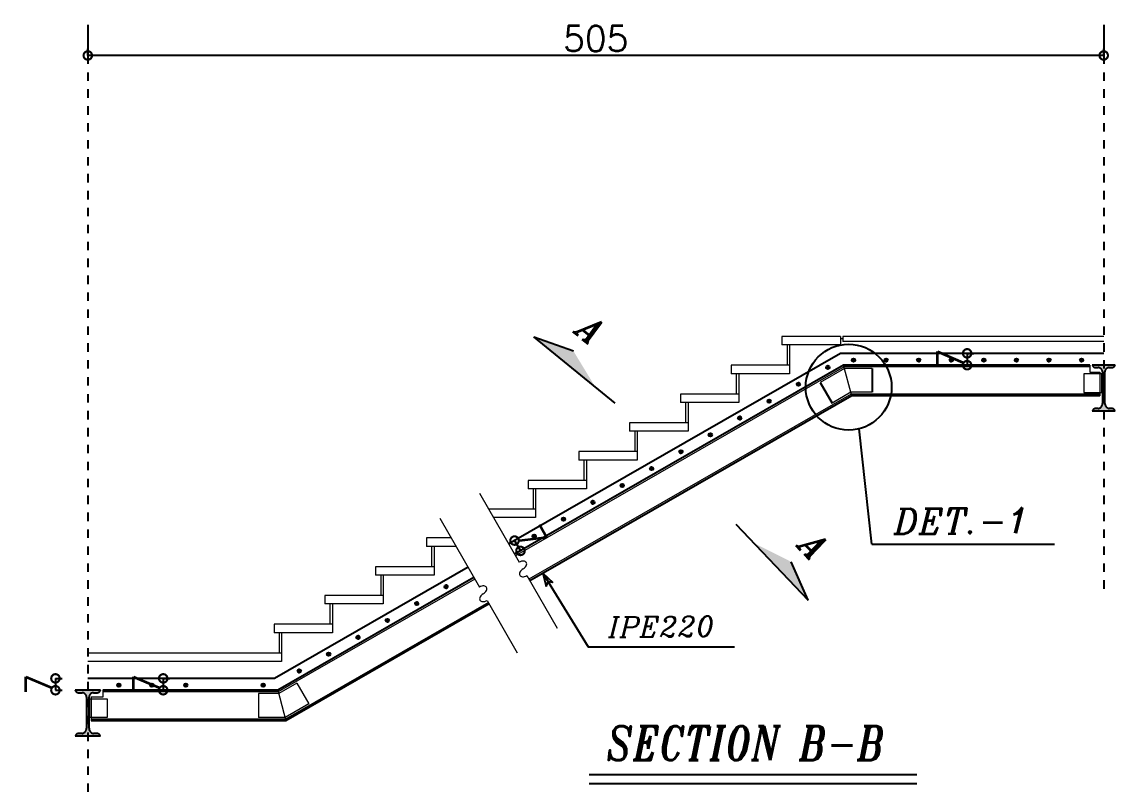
# Model space of a CAD drawing. Header units: inches. Extents: x 1387 to 2676, y -3005 to -2136.
# Drawn here: x 2550.53 to 2563.44, y -2973.37 to -2964.33 of the extents above; entities that cross this region are included whole.
import ezdxf

# ---------------------------------------------------------------- set-up
doc = ezdxf.new("R2010")
doc.units = ezdxf.units.IN
doc.header["$MEASUREMENT"] = 0
for name, pattern in [('CENTER', [2, 1.25, -0.25, 0.25, -0.25]), ('HIDDEN', [0.375, 0.25, -0.125]), ('HIDDEN2', [0.1875, 0.125, -0.0625])]:
    doc.linetypes.add(name, pattern=pattern)
doc.layers.add('2', color=2, linetype='Continuous', lineweight=9)
for name, color, linetype in [('3G', 3, 'Continuous'), ('3STAIR', 3, 'Continuous'), ('4C', 4, 'Continuous'), ('7', 7, 'Continuous'), ('ax-text', 2, 'Continuous'), ('AXE', 1, 'CENTER'), ('Dim-Axe', 1, 'Continuous'), ('REFER', 3, 'HIDDEN'), ('STAIR', 145, 'Continuous')]:
    doc.layers.add(name, color=color, linetype=linetype)
doc.styles.add('ITALICC', font='ITALICC.shx')
doc.styles.add('ITALICT', font='italict')
doc.styles.add('ROMANC', font='TXT.shx')
doc.dimstyles.new('D-AX', dxfattribs={"dimtxt": 0.3, "dimasz": 0.2, "dimexe": 0.08, "dimexo": 0, "dimgap": 0.05, "dimtad": 1, "dimdec": 0, "dimlfac": 100, "dimzin": 0, "dimdsep": 46, "dimtxsty": 'ROMANC', "dimblk": 'DOTSMALL', "dimcen": 0.09, "dimclrd": 1, "dimclre": 1, "dimclrt": 2, "dimadec": 0, "dimazin": 0, "dimtfac": 1, "dimtdec": 0, "dimtofl": 0, "dimtmove": 0, "dimatfit": 3, "dimldrblk": 'DOTSMALL', "dimfxl": 0.08, "dimtolj": 1, "dimtzin": 0, "dimarcsym": 0})

# ---------------------------------------------------------------- blocks, each defined once
blk = doc.blocks.new('_DOTSMALL')
at = {"color": 0, "linetype": 'ByBlock', "const_width": 0.5}
blk.add_lwpolyline([(-0.0625, 0, 1), (0.0625, 0, 1)], format="xyb", close=True, dxfattribs=at)
blk = doc.blocks.new('*D446')
at = {"layer": 'Defpoints', "color": 0, "transparency": 16777216}
for p in [(2551.305, -2964.73), (2551.305, -2964.73), (2563.305, -2964.73)]:
    blk.add_point(p, dxfattribs=at)
at = {"layer": 'Dim-Axe', "color": 1, "lineweight": -2, "transparency": 16777216}
for p, q in [((2551.305, -2964.73), (2551.305, -2964.65)), ((2563.305, -2964.73), (2563.305, -2964.65)), ((2563.305, -2964.73), (2551.305, -2964.73))]:
    blk.add_line(p, q, dxfattribs=at)
at = {"layer": 'Dim-Axe', "color": 1, "lineweight": -2, "transparency": 16777216, "xscale": 0.2, "yscale": 0.2, "zscale": 0.2, "rotation": 180}
blk.add_blockref('_DOTSMALL', (2551.305, -2964.73), dxfattribs=at)
at = {"layer": 'Dim-Axe', "color": 1, "lineweight": -2, "transparency": 16777216, "xscale": 0.2, "yscale": 0.2, "zscale": 0.2}
blk.add_blockref('_DOTSMALL', (2563.305, -2964.73), dxfattribs=at)
at = {"layer": 'Dim-Axe', "color": 2, "transparency": 16777216, "insert": (2557.305, -2964.53), "char_height": 0.3, "width": 0.86604, "attachment_point": 5, "style": 'ROMANC'}
blk.add_mtext('\\A1;505', dxfattribs=at)
blk = doc.blocks.new('*D455')
at = {"layer": 'Defpoints', "color": 0, "transparency": 16777216}
for p in [(2552.196, -2972.089), (2552.196, -2972.229), (2552.196, -2972.229)]:
    blk.add_point(p, dxfattribs=at)
at = {"layer": 'Dim-Axe', "color": 1, "lineweight": -2, "transparency": 16777216}
for p, q in [((2552.196, -2972.089), (2552.276, -2972.089)), ((2552.196, -2972.089), (2552.196, -2972.229)), ((2552.196, -2972.229), (2552.276, -2972.229))]:
    blk.add_line(p, q, dxfattribs=at)
at = {"layer": 'Dim-Axe', "color": 1, "lineweight": -2, "transparency": 16777216, "xscale": 0.2, "yscale": 0.2, "zscale": 0.2}
for p, rotation in [((2552.196, -2972.089), 90), ((2552.196, -2972.229), 270)]:
    blk.add_blockref('_DOTSMALL', p, dxfattribs=dict(at, rotation=rotation))
at = {"layer": 'Dim-Axe', "color": 2, "transparency": 16777216, "insert": (2551.996, -2972.159), "char_height": 0.3, "attachment_point": 5, "rotation": 90, "style": 'ROMANC'}
blk.add_mtext('\\A1;7', dxfattribs=at)
blk = doc.blocks.new('*D456')
at = {"layer": 'Defpoints', "color": 0, "transparency": 16777216}
for p in [(2561.692, -2968.249), (2561.692, -2968.389), (2561.692, -2968.389)]:
    blk.add_point(p, dxfattribs=at)
at = {"layer": 'Dim-Axe', "color": 1, "lineweight": -2, "transparency": 16777216}
for p, q in [((2561.692, -2968.249), (2561.772, -2968.249)), ((2561.692, -2968.249), (2561.692, -2968.389)), ((2561.692, -2968.389), (2561.772, -2968.389))]:
    blk.add_line(p, q, dxfattribs=at)
at = {"layer": 'Dim-Axe', "color": 1, "lineweight": -2, "transparency": 16777216, "xscale": 0.2, "yscale": 0.2, "zscale": 0.2}
for p, rotation in [((2561.692, -2968.249), 90), ((2561.692, -2968.389), 270)]:
    blk.add_blockref('_DOTSMALL', p, dxfattribs=dict(at, rotation=rotation))
at = {"layer": 'Dim-Axe', "color": 2, "transparency": 16777216, "insert": (2561.492, -2968.319), "char_height": 0.3, "attachment_point": 5, "rotation": 90, "style": 'ROMANC'}
blk.add_mtext('\\A1;7', dxfattribs=at)
blk = doc.blocks.new('*D457')
at = {"layer": 'Defpoints', "color": 0, "transparency": 16777216}
for p in [(2556.346, -2970.461), (2556.416, -2970.583), (2556.416, -2970.583)]:
    blk.add_point(p, dxfattribs=at)
at = {"layer": 'Dim-Axe', "color": 1, "lineweight": -2, "transparency": 16777216}
for p, q in [((2556.346, -2970.461), (2556.277, -2970.501)), ((2556.346, -2970.461), (2556.416, -2970.583)), ((2556.416, -2970.583), (2556.346, -2970.622))]:
    blk.add_line(p, q, dxfattribs=at)
at = {"layer": 'Dim-Axe', "color": 1, "lineweight": -2, "transparency": 16777216, "xscale": 0.2, "yscale": 0.2, "zscale": 0.2}
for p, rotation in [((2556.346, -2970.461), 119.8825949930174), ((2556.416, -2970.583), 299.8825949930174)]:
    blk.add_blockref('_DOTSMALL', p, dxfattribs=dict(at, rotation=rotation))
at = {"layer": 'Dim-Axe', "color": 2, "transparency": 16777216, "insert": (2556.554, -2970.422), "char_height": 0.3, "attachment_point": 5, "rotation": 299.8826, "style": 'ROMANC'}
blk.add_mtext('\\A1;7', dxfattribs=at)
blk = doc.blocks.new('*D449')
at = {"layer": 'Defpoints', "color": 0, "transparency": 16777216}
for p in [(2550.923, -2972.089), (2550.923, -2972.229), (2550.923, -2972.229)]:
    blk.add_point(p, dxfattribs=at)
at = {"layer": 'Dim-Axe', "color": 1, "lineweight": -2, "transparency": 16777216}
for p, q in [((2550.923, -2972.089), (2551.003, -2972.089)), ((2550.923, -2972.089), (2550.923, -2972.229)), ((2550.923, -2972.229), (2551.003, -2972.229))]:
    blk.add_line(p, q, dxfattribs=at)
at = {"layer": 'Dim-Axe', "color": 1, "lineweight": -2, "transparency": 16777216, "xscale": 0.2, "yscale": 0.2, "zscale": 0.2}
for p, rotation in [((2550.923, -2972.089), 90), ((2550.923, -2972.229), 270)]:
    blk.add_blockref('_DOTSMALL', p, dxfattribs=dict(at, rotation=rotation))
at = {"layer": 'Dim-Axe', "color": 2, "transparency": 16777216, "insert": (2550.723, -2972.159), "char_height": 0.3, "attachment_point": 5, "rotation": 90, "style": 'ROMANC'}
blk.add_mtext('\\A1;7', dxfattribs=at)

msp = doc.modelspace()

# ---------------------------------------------------------------- hatches: boundary and pattern name
at = {"layer": '7'}
for points in [[(2560.370167, -2968.328446, -1), (2560.329432, -2968.328446, -1)], [(2560.755005, -2968.328446, -1), (2560.71427, -2968.328446, -1)], [(2561.139844, -2968.328446, -1), (2561.099109, -2968.328446, -1)], [(2561.524682, -2968.328446, -1), (2561.483947, -2968.328446, -1)], [(2561.909521, -2968.328446, -1), (2561.868786, -2968.328446, -1)], [(2562.294359, -2968.328446, -1), (2562.253625, -2968.328446, -1)], [(2562.679198, -2968.328446, -1), (2562.638463, -2968.328446, -1)], [(2563.064037, -2968.328446, -1), (2563.023302, -2968.328446, -1)], [(2560.066274, -2968.414831, -1), (2560.025539, -2968.414831, -1)], [(2559.719455, -2968.614121, -1), (2559.67872, -2968.614121, -1)], [(2559.372636, -2968.813411, -1), (2559.331901, -2968.813411, -1)], [(2559.025816, -2969.012701, -1), (2558.985081, -2969.012701, -1)], [(2558.678997, -2969.21199, -1), (2558.638262, -2969.21199, -1)], [(2558.332178, -2969.41128, -1), (2558.291443, -2969.41128, -1)], [(2557.985359, -2969.61057, -1), (2557.944624, -2969.61057, -1)], [(2557.638539, -2969.80986, -1), (2557.597804, -2969.80986, -1)], [(2557.29172, -2970.009149, -1), (2557.250985, -2970.009149, -1)], [(2556.944901, -2970.208439, -1), (2556.904166, -2970.208439, -1)], [(2556.598082, -2970.407729, -1), (2556.557347, -2970.407729, -1)], [(2555.557624, -2971.005598, -1), (2555.516889, -2971.005598, -1)], [(2555.210804, -2971.204888, -1), (2555.17007, -2971.204888, -1)], [(2554.863985, -2971.404178, -1), (2554.82325, -2971.404178, -1)], [(2554.517166, -2971.603467, -1), (2554.476431, -2971.603467, -1)], [(2554.170347, -2971.802757, -1), (2554.129612, -2971.802757, -1)], [(2553.823527, -2972.002047, -1), (2553.782793, -2972.002047, -1)], [(2551.692637, -2972.168446, -1), (2551.651902, -2972.168446, -1)], [(2552.081675, -2972.168446, -1), (2552.040941, -2972.168446, -1)], [(2552.482452, -2972.168446, -1), (2552.441717, -2972.168446, -1)], [(2553.396458, -2972.168446, -1), (2553.355723, -2972.168446, -1)]]:
    msp.add_hatch(color=256, dxfattribs=at).paths.add_polyline_path(points)
at = {"layer": 'REFER', "linetype": 'HIDDEN2', "ltscale": 80}
h = msp.add_hatch(color=3, dxfattribs=at)
h.paths.add_polyline_path([(2563.170054, -2968.389386), (2563.305054, -2968.389386), (2563.305054, -2968.409386), (2563.186008, -2968.409386, -0.141981138)])
h.paths.add_polyline_path([(2563.305054, -2968.389386), (2563.440054, -2968.389386, -0.142597058), (2563.424194, -2968.409386), (2563.305054, -2968.409386)])
h.paths.add_polyline_path([(2563.305054, -2968.409386), (2563.424194, -2968.409386, -0.14203626), (2563.400177, -2968.417743), (2563.369079, -2968.417743, 0.414213562), (2563.319233, -2968.467589), (2563.319233, -2968.729386), (2563.305054, -2968.729386)])
h.paths.add_polyline_path([(2563.24103, -2968.417743), (2563.209931, -2968.417743, -0.140582092), (2563.186008, -2968.409386), (2563.305054, -2968.409386), (2563.305054, -2968.729386), (2563.290876, -2968.729386), (2563.290876, -2968.467589, 0.414213562)])
h.paths.add_polyline_path([(2563.305054, -2968.749386), (2563.319233, -2968.749386), (2563.319233, -2968.839663, 0.369330808), (2563.369079, -2968.901029), (2563.400177, -2968.901029, -0.290517444), (2563.440054, -2968.929386), (2563.305054, -2968.929386)])
h.paths.add_polyline_path([(2563.209931, -2968.901029), (2563.24103, -2968.901029, 0.369330808), (2563.290876, -2968.839663), (2563.290876, -2968.749386), (2563.305054, -2968.749386), (2563.305054, -2968.929386), (2563.170054, -2968.929386, -0.290517444)])
h.paths.add_polyline_path([(2563.305054, -2968.729386), (2563.319233, -2968.729386), (2563.319233, -2968.749386), (2563.305054, -2968.749386)])
h.paths.add_polyline_path([(2563.290876, -2968.729386), (2563.305054, -2968.729386), (2563.305054, -2968.749386), (2563.290876, -2968.749386)])
h = msp.add_hatch(color=3, dxfattribs=at)
h.paths.add_polyline_path([(2551.155054, -2972.229386), (2551.305054, -2972.229386), (2551.305054, -2972.769386), (2551.155054, -2972.769386, -0.290517444), (2551.196593, -2972.739848), (2551.238362, -2972.739848, 0.369330808), (2551.290285, -2972.675925), (2551.290285, -2972.310848, 0.414213562), (2551.238362, -2972.258925), (2551.196593, -2972.258925, -0.28831806)])
h.paths.add_polyline_path([(2551.305054, -2972.229386), (2551.455054, -2972.229386, -0.290517444), (2551.413516, -2972.258925), (2551.371747, -2972.258925, 0.414213562), (2551.319824, -2972.310848), (2551.319824, -2972.675925, 0.369330808), (2551.371747, -2972.739848), (2551.413516, -2972.739848, -0.290517444), (2551.455054, -2972.769386), (2551.305054, -2972.769386)])

# ---------------------------------------------------------------- linework, layer by layer
at = {"layer": '2', "linetype": 'Continuous'}
for p, q in [((2559.505054, -2968.049386), (2559.505054, -2968.149386)), ((2560.195054, -2968.049386), (2559.505054, -2968.049386)), ((2560.195054, -2968.049386), (2560.195054, -2968.149386)), ((2560.225054, -2968.079386), (2560.195054, -2968.079386)), ((2563.305054, -2968.049386), (2560.225054, -2968.049386)), ((2560.225054, -2968.049386), (2560.225054, -2968.109386)), ((2560.195054, -2968.149386), (2559.505054, -2968.149386)), ((2559.565054, -2968.149386), (2559.565054, -2968.389386)), ((2559.595054, -2968.149386), (2559.595054, -2968.489386)), ((2563.305054, -2968.109386), (2560.225054, -2968.109386)), ((2560.237751, -2968.409386), (2556.356237, -2970.639787)), ((2558.905054, -2968.389386), (2558.905054, -2968.489386)), ((2559.595054, -2968.389386), (2558.905054, -2968.389386)), ((2560.243088, -2968.429386), (2559.956247, -2968.594211)), ((2560.32848, -2968.749386), (2560.232413, -2968.389386)), ((2563.142715, -2968.409386), (2560.237751, -2968.409386)), ((2560.57155, -2968.429386), (2560.243088, -2968.429386)), ((2563.142715, -2968.389386), (2563.142715, -2968.470848)), ((2563.142715, -2968.470848), (2563.2599, -2968.470848)), ((2563.2599, -2968.470848), (2563.2599, -2968.749386)), ((2559.595054, -2968.489386), (2558.905054, -2968.489386)), ((2558.965054, -2968.489386), (2558.965054, -2968.729386)), ((2558.995054, -2968.489386), (2558.995054, -2968.829386)), ((2563.278101, -2968.490952), (2563.06913, -2968.490952)), ((2563.06913, -2968.490952), (2563.06913, -2968.712195)), ((2563.278101, -2968.490952), (2563.278101, -2968.712195)), ((2560.323143, -2968.729386), (2556.515669, -2970.917242)), ((2558.305054, -2968.729386), (2558.305054, -2968.829386)), ((2558.995054, -2968.729386), (2558.305054, -2968.729386)), ((2560.317806, -2968.709386), (2560.097334, -2968.836074)), ((2560.57155, -2968.709386), (2560.317806, -2968.709386)), ((2563.2599, -2968.729386), (2560.323143, -2968.729386)), ((2563.06913, -2968.712195), (2563.278101, -2968.712195)), ((2558.995054, -2968.829386), (2558.305054, -2968.829386)), ((2558.365054, -2968.829386), (2558.365054, -2969.069386)), ((2558.395054, -2968.829386), (2558.395054, -2969.169386)), ((2557.705054, -2969.069386), (2557.705054, -2969.169386)), ((2558.395054, -2969.069386), (2557.705054, -2969.069386)), ((2558.395054, -2969.169386), (2557.705054, -2969.169386)), ((2557.765054, -2969.169386), (2557.765054, -2969.409386)), ((2557.795054, -2969.169386), (2557.795054, -2969.509386)), ((2557.105054, -2969.409386), (2557.105054, -2969.509386)), ((2557.795054, -2969.409386), (2557.105054, -2969.409386)), ((2557.795054, -2969.509386), (2557.105054, -2969.509386)), ((2557.165054, -2969.509386), (2557.165054, -2969.749386)), ((2557.195054, -2969.509386), (2557.195054, -2969.849386)), ((2556.505054, -2969.749386), (2556.505054, -2969.849386)), ((2557.195054, -2969.749386), (2556.505054, -2969.749386)), ((2557.195054, -2969.849386), (2556.505054, -2969.849386)), ((2556.565054, -2969.849386), (2556.565054, -2970.089386)), ((2556.595054, -2969.849386), (2556.595054, -2970.189386)), ((2555.932618, -2969.902573), (2556.400564, -2970.716929)), ((2556.595054, -2970.089386), (2556.039965, -2970.089386)), ((2555.463247, -2970.19535), (2555.931193, -2971.009707)), ((2556.595054, -2970.189386), (2556.097427, -2970.189386)), ((2555.305054, -2970.429386), (2555.305054, -2970.529386)), ((2555.597729, -2970.429386), (2555.305054, -2970.429386)), ((2555.655191, -2970.529386), (2555.305054, -2970.529386)), ((2555.365054, -2970.529386), (2555.365054, -2970.769386)), ((2555.395054, -2970.529386), (2555.395054, -2970.869386)), ((2554.705054, -2970.769386), (2554.705054, -2970.869386)), ((2555.395054, -2970.769386), (2554.705054, -2970.769386)), ((2555.876901, -2970.915223), (2553.555089, -2972.249386)), ((2555.395054, -2970.869386), (2554.705054, -2970.869386)), ((2554.765054, -2970.869386), (2554.765054, -2971.109386)), ((2554.795054, -2970.869386), (2554.795054, -2971.209386)), ((2556.491581, -2970.875322), (2556.847668, -2971.495013)), ((2554.105054, -2971.109386), (2554.105054, -2971.209386)), ((2554.795054, -2971.109386), (2554.105054, -2971.109386)), ((2556.022209, -2971.1681), (2556.378297, -2971.787791)), ((2556.036333, -2971.192679), (2553.640481, -2972.569386)), ((2554.795054, -2971.209386), (2554.105054, -2971.209386)), ((2554.165054, -2971.209386), (2554.165054, -2971.449386)), ((2554.195054, -2971.209386), (2554.195054, -2971.549386)), ((2553.505054, -2971.449386), (2553.505054, -2971.549386)), ((2554.195054, -2971.449386), (2553.505054, -2971.449386)), ((2554.195054, -2971.549386), (2553.505054, -2971.549386)), ((2553.565054, -2971.549386), (2553.565054, -2971.789386)), ((2553.595054, -2971.549386), (2553.595054, -2971.889386)), ((2553.595054, -2971.789386), (2551.305054, -2971.789386)), ((2553.595054, -2971.889386), (2551.305054, -2971.889386)), ((2553.776157, -2972.145422), (2553.560426, -2972.269386)), ((2553.776157, -2972.145422), (2553.91566, -2972.388196)), ((2551.326779, -2972.330952), (2551.53575, -2972.330952)), ((2551.326779, -2972.330952), (2551.326779, -2972.552195)), ((2551.482393, -2972.310848), (2551.34498, -2972.310848)), ((2551.34498, -2972.310848), (2551.34498, -2972.589386)), ((2551.482393, -2972.229386), (2551.482393, -2972.310848)), ((2553.555089, -2972.249386), (2551.482393, -2972.249386)), ((2551.53575, -2972.330952), (2551.53575, -2972.552195)), ((2553.560426, -2972.269386), (2553.322082, -2972.269386)), ((2553.322082, -2972.269386), (2553.322082, -2972.549386)), ((2553.549752, -2972.229386), (2553.645818, -2972.589386)), ((2553.91566, -2972.388196), (2553.635144, -2972.549386)), ((2551.53575, -2972.552195), (2551.326779, -2972.552195)), ((2553.640481, -2972.569386), (2551.34498, -2972.569386)), ((2553.635144, -2972.549386), (2553.322082, -2972.549386))]:
    msp.add_line(p, q, dxfattribs=at)
for centre, radius, start, end in [((2556.456308, -2970.813938), 0.111885, 105.0840909, 119.882595), ((2556.501816, -2970.893135), 0.111885, 119.882595, 134.6810991), ((2556.447523, -2970.781342), 0.078125, 87.3530554, 105.0840909), ((2556.390329, -2970.699116), 0.111885, 299.882595, 314.6810991), ((2556.448652, -2970.756919), 0.053676, 62.8841397, 87.3530554), ((2556.414067, -2970.72312), 0.078125, 314.6810991, 332.4121346), ((2556.459498, -2970.735738), 0.029879, 356.8810503, 62.8841058), ((2556.435737, -2970.734443), 0.053676, 332.4121346, 356.8810503), ((2556.432647, -2970.856514), 0.029879, 176.8810503, 242.8841432), ((2556.456408, -2970.857808), 0.053676, 152.4121346, 176.8810503), ((2556.478078, -2970.869131), 0.078125, 134.6810991, 152.4121346), ((2556.443493, -2970.835333), 0.053676, 242.8841397, 267.3530554), ((2556.444622, -2970.810909), 0.078125, 267.3530554, 285.0840909), ((2556.435837, -2970.778313), 0.111885, 285.0840909, 299.882595), ((2555.986937, -2971.106716), 0.111885, 105.0840909, 119.882595), ((2555.978151, -2971.07412), 0.078125, 87.3530554, 105.0840909), ((2555.97928, -2971.049696), 0.053676, 62.8841397, 87.3530554), ((2555.944696, -2971.015898), 0.078125, 314.6810991, 332.4121346), ((2555.990127, -2971.028515), 0.029879, 356.8810503, 62.8841058), ((2555.966365, -2971.027221), 0.053676, 332.4121346, 356.8810503), ((2555.963276, -2971.149291), 0.029879, 176.8810503, 242.8841432), ((2555.987037, -2971.150586), 0.053676, 152.4121346, 176.8810503), ((2556.008707, -2971.161909), 0.078125, 134.6810991, 152.4121346), ((2555.974122, -2971.12811), 0.053676, 242.8841397, 267.3530554), ((2556.032445, -2971.185913), 0.111885, 119.882595, 134.6810991), ((2555.975251, -2971.103687), 0.078125, 267.3530554, 285.0840909), ((2555.920958, -2970.991894), 0.111885, 299.882595, 314.6810991), ((2555.966466, -2971.071091), 0.111885, 285.0840909, 299.882595)]:
    msp.add_arc(centre, radius, start, end, dxfattribs=at)
at = {"layer": '3G'}
for p, q in [((2556.574088, -2968.05497), (2557.040471, -2968.22045)), ((2557.535192, -2968.836717), (2556.574088, -2968.05497)), ((2558.959417, -2970.267873), (2559.815188, -2971.163699)), ((2559.815188, -2971.163699), (2559.613109, -2970.711969)), ((2557.226208, -2973.331729), (2561.098977, -2973.331729))]:
    msp.add_line(p, q, dxfattribs=at)
for points in [[(2556.574088, -2968.05497), (2557.040471, -2968.22045), (2556.935778, -2968.349162)], [(2557.297467, -2968.643355), (2557.040471, -2968.22045), (2556.935778, -2968.349162)], [(2559.171088, -2970.489452), (2559.613109, -2970.711969), (2559.493138, -2970.826575)], [(2559.815188, -2971.163699), (2559.613109, -2970.711969), (2559.493138, -2970.826575)]]:
    msp.add_solid(points, dxfattribs=at)
at = {"layer": '3STAIR', "linetype": 'ByBlock'}
for centre in [(2560.349799, -2968.328446), (2560.734638, -2968.328446), (2561.119476, -2968.328446), (2561.504315, -2968.328446), (2561.889153, -2968.328446), (2562.273992, -2968.328446), (2562.658831, -2968.328446), (2563.043669, -2968.328446), (2560.045907, -2968.414831), (2559.699087, -2968.614121), (2559.352268, -2968.813411), (2559.005449, -2969.012701), (2558.65863, -2969.21199), (2558.31181, -2969.41128), (2557.964991, -2969.61057), (2557.618172, -2969.80986), (2557.271353, -2970.009149), (2556.924533, -2970.208439), (2556.577714, -2970.407729), (2555.537256, -2971.005598), (2555.190437, -2971.204888), (2554.843618, -2971.404178), (2554.496799, -2971.603467), (2554.149979, -2971.802757), (2553.80316, -2972.002047), (2551.672269, -2972.168446), (2552.061308, -2972.168446), (2552.462085, -2972.168446), (2553.376091, -2972.168446)]:
    msp.add_circle(centre, 0.020367, dxfattribs=at)
at = {"layer": '7'}
msp.add_line((2557.226208, -2973.224199), (2561.098977, -2973.224199), dxfattribs=at)
at = {"layer": 'ax-text', "color": 2}
for p, q in [((2551.305054, -2964.367929), (2551.305054, -2964.730008)), ((2563.305054, -2964.367929), (2563.305054, -2964.730008))]:
    msp.add_line(p, q, dxfattribs=at)
at = {"layer": 'AXE', "ltscale": 0.08}
for p, q in [((2551.305054, -2964.730008), (2551.305054, -2979.077662)), ((2563.305054, -2964.730008), (2563.305054, -2971.040678))]:
    msp.add_line(p, q, dxfattribs=at)
at = {"layer": 'REFER', "color": 3, "linetype": 'HIDDEN2', "ltscale": 80}
for p, q in [((2560.195054, -2968.249386), (2556.276521, -2970.501059)), ((2563.305054, -2968.249386), (2560.195054, -2968.249386)), ((2560.232413, -2968.389386), (2556.346272, -2970.622446)), ((2563.142715, -2968.389386), (2560.232413, -2968.389386)), ((2560.32848, -2968.749386), (2556.525633, -2970.934583)), ((2563.2599, -2968.749386), (2560.32848, -2968.749386)), ((2555.797185, -2970.776496), (2553.512393, -2972.089386)), ((2555.866936, -2970.897882), (2553.549752, -2972.229386)), ((2556.046297, -2971.21002), (2553.645818, -2972.589386)), ((2553.512393, -2972.089386), (2551.305054, -2972.089386)), ((2553.549752, -2972.229386), (2551.482393, -2972.229386)), ((2553.645818, -2972.589386), (2551.34498, -2972.589386))]:
    msp.add_line(p, q, dxfattribs=at)
for points in [[(2563.400177, -2968.901029), (2563.369079, -2968.901029, -0.369330808), (2563.319233, -2968.839663), (2563.319233, -2968.467589, -0.414213562), (2563.369079, -2968.417743), (2563.400177, -2968.417743, 0.290517444), (2563.440054, -2968.389386), (2563.170054, -2968.389386, 0.28831806), (2563.209931, -2968.417743), (2563.24103, -2968.417743, -0.414213562), (2563.290876, -2968.467589), (2563.290876, -2968.839663, -0.369330808), (2563.24103, -2968.901029), (2563.209931, -2968.901029, 0.290517444), (2563.170054, -2968.929386), (2563.440054, -2968.929386, 0.290517444)], [(2551.413516, -2972.739848), (2551.371747, -2972.739848, -0.369330808), (2551.319824, -2972.675925), (2551.319824, -2972.310848, -0.414213562), (2551.371747, -2972.258925), (2551.413516, -2972.258925, 0.290517444), (2551.455054, -2972.229386), (2551.155054, -2972.229386, 0.28831806), (2551.196593, -2972.258925), (2551.238362, -2972.258925, -0.414213562), (2551.290285, -2972.310848), (2551.290285, -2972.675925, -0.369330808), (2551.238362, -2972.739848), (2551.196593, -2972.739848, 0.290517444), (2551.155054, -2972.769386), (2551.455054, -2972.769386, 0.290517444)]]:
    msp.add_lwpolyline(points, format="xyb", close=True, dxfattribs=at)
at = {"layer": 'STAIR', "linetype": 'ByBlock'}
for p, q in [((2560.57155, -2968.429386), (2560.57155, -2968.709386)), ((2559.956247, -2968.594211), (2560.097334, -2968.836074)), ((2556.68023, -2970.845749), (2556.721073, -2971.002077)), ((2556.68023, -2970.845749), (2556.799068, -2970.955221)), ((2556.721073, -2971.002077), (2556.742743, -2970.949807)), ((2556.799068, -2970.955221), (2556.742743, -2970.949807))]:
    msp.add_line(p, q, dxfattribs=at)
at = {"layer": 'STAIR', "color": 1, "ltscale": 0.5}
for p, q in [((2560.564868, -2970.503552), (2560.415277, -2969.140041)), ((2560.564868, -2970.503552), (2562.724752, -2970.503552)), ((2556.68023, -2970.845749), (2557.216788, -2971.715534)), ((2557.216788, -2971.715534), (2558.944695, -2971.715534))]:
    msp.add_line(p, q, dxfattribs=at)
msp.add_circle((2560.292482, -2968.6485), 0.506647, dxfattribs=at)

# ---------------------------------------------------------------- texts
at = {"layer": '3G', "style": 'ITALICT'}
for rotation, p in [(320.8756235, (2557.055556, -2968.007321)), (313.6900148, (2559.686209, -2970.535349))]:
    msp.add_text('A', height=0.3, rotation=rotation, dxfattribs=at).set_placement(p)
at = {"layer": '4C', "style": 'ITALICT', "width": 0.8}
msp.add_text('SECTION B-B', height=0.4, dxfattribs=at).set_placement((2557.430971, -2973.054193))
at = {"layer": 'STAIR', "linetype": 'ByBlock', "style": 'ITALICC'}
for tag, p, height in [('DET.-1', (2560.826906, -2970.385303), 0.3), ('IPE220', (2557.454565, -2971.602963), 0.24)]:
    msp.add_attdef(tag, p, '%%p0.00', height=height, rotation=0.5, dxfattribs=at)

# ---------------------------------------------------------------- dimensions: what is measured, and where the dimension line sits
at = {"layer": 'Dim-Axe'}
dim = msp.add_linear_dim(base=(2551.305054, -2964.730008), p1=(2563.305054, -2964.730008), p2=(2551.305054, -2964.730008), text='505', dimstyle='D-AX', override={"dimtmove": 1}, dxfattribs=at)
dim.commit()
dim.dimension.update_dxf_attribs({"geometry": '*D446', "text_midpoint": (2557.305054, -2964.530008)})
for base, p1, p2, angle, picture, middle, dimtype in [((2561.692427, -2968.389386), (2561.692427, -2968.249386), (2561.692427, -2968.389386), 90, '*D456', (2561.692427, -2968.319386), 160), ((2556.415636, -2970.582588), (2556.345885, -2970.461201), (2556.415636, -2970.582588), 299.882595, '*D457', (2556.38076, -2970.521895), 161), ((2550.923218, -2972.229386), (2550.923218, -2972.089386), (2550.923218, -2972.229386), 90, '*D449', (2550.923218, -2972.159386), 160), ((2552.196148, -2972.229386), (2552.196148, -2972.089386), (2552.196148, -2972.229386), 90, '*D455', (2552.196148, -2972.159386), 160)]:
    dim = msp.add_linear_dim(base=base, p1=p1, p2=p2, angle=angle, text='7', dimstyle='D-AX', override={"dimtmove": 1}, dxfattribs=at)
    dim.commit()
    dim.dimension.update_dxf_attribs({"geometry": picture, "text_midpoint": middle, "dimtype": dimtype})

doc.saveas('drawing.dxf')
